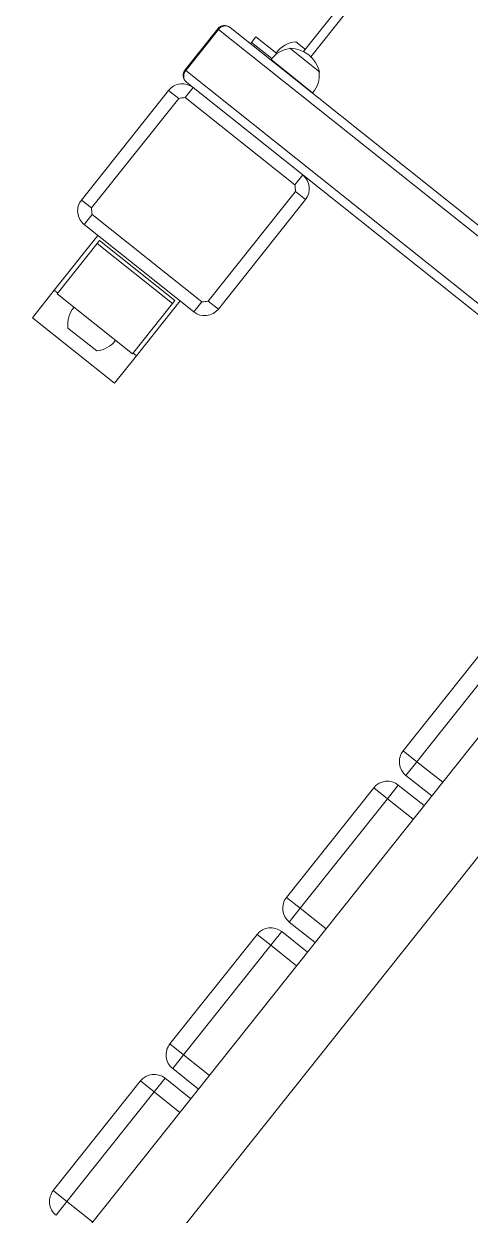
# Model space of a CAD drawing. Header units: millimetres. Extents: x -229914 to 856942, y -268655 to 87212.
# Drawn here: x -135724 to -135469, y 19788 to 20468 of the extents above; entities that cross this region are included whole.
import ezdxf

# ---------------------------------------------------------------- set-up
doc = ezdxf.new("R2010")
doc.units = ezdxf.units.MM

# ---------------------------------------------------------------- blocks, each defined once
blk = doc.blocks.new('Т912NEW')
at = {"color": 7, "linetype": 'Continuous', "lineweight": 15}
for p, q in [((3517.53, 702.51), (3517.53, 1391.17)), ((3517.53, 704.17), (3510.5, 704.17)), ((3510.25, 699.17), (3510.26, 698.93)), ((3531.75, 699.17), (3510.25, 699.17)), ((3531.74, 698.93), (3531.75, 699.17)), ((3476, 687.17), (3788.14, 687.17)), ((3491, 692.17), (3491, 688.17)), ((3491, 692.17), (3506.33, 692.17)), ((3491, 688.17), (3505.79, 688.17)), ((3491, 687.17), (3491, 688.17)), ((3506.38, 692.37), (3505.81, 692.37)), ((3536.18, 687.37), (3505.81, 687.37)), ((3505.83, 692.37), (3505.83, 692.17)), ((3505.83, 687.37), (3505.83, 687.17)), ((3536.17, 687.17), (3536.17, 687.37)), ((3471, 652.17), (3471, 682.17)), ((3471.63, 682.17), (3471, 682.17)), ((3471.63, 682.17), (3471.63, 652.17)), ((3471.63, 652.17), (3471, 652.17)), ((3481, 647.17), (3476, 647.17)), ((3481, 647.17), (3481, 639.84)), ((3481, 647.17), (3561, 647.17)), ((3561, 639.84), (3561, 647.17)), ((3791.78, 647.17), (3561, 647.17)), ((3561, 639.84), (3481, 639.84)), ((3478.32, 637.17), (3471, 637.17)), ((3471, 557.17), (3471, 637.17)), ((3478.32, 637.17), (3478.32, 557.17)), ((3563.68, 557.17), (3563.68, 637.17)), ((3571, 637.17), (3563.68, 637.17)), ((3571, 637.17), (3571, 557.17)), ((3471, 557.17), (3478.32, 557.17)), ((3481, 554.49), (3561, 554.49)), ((3481, 554.49), (3481, 547.17)), ((3561, 547.17), (3561, 554.49)), ((3563.68, 557.17), (3571, 557.17)), ((3561, 547.17), (3481, 547.17)), ((3491, 507.17), (3491, 547.17)), ((3493.5, 545.55), (3493.5, 543.43)), ((3493.5, 545.55), (3548.5, 545.55)), ((3548.5, 545.55), (3548.5, 543.43)), ((3551, 507.17), (3551, 547.17)), ((3493.5, 543.43), (3548.5, 543.43)), ((3493.5, 506.66), (3493.5, 543.43)), ((3548.5, 543.43), (3548.5, 506.66)), ((3839.6, 530.17), (3839.6, -1000.83)), ((3881.9, -1000.83), (3881.9, 518.17)), ((3491, 507.17), (3493.5, 507.17)), ((3491, 487.17), (3491, 507.17)), ((3548.5, 506.66), (3493.5, 506.66)), ((3548.5, 507.17), (3551, 507.17)), ((3551, 507.17), (3551, 487.17)), ((3810.75, 425.67), (3810.75, 505.67)), ((3820.75, 505.67), (3820.75, 425.67)), ((3510.5, 495.17), (3531.5, 495.17)), ((3551, 487.17), (3491, 487.17)), ((3810.75, 425.67), (3820.75, 425.67)), ((3820.75, 415.67), (3820.75, 425.67)), ((3839.6, 415.67), (3820.75, 415.67)), ((3820.75, 398.67), (3820.75, 408.67)), ((3820.75, 408.67), (3839.6, 408.67)), ((3820.75, 398.67), (3810.75, 398.67)), ((3810.75, 318.67), (3810.75, 398.67)), ((3820.75, 398.67), (3820.75, 318.67)), ((3810.75, 318.67), (3820.75, 318.67)), ((3820.75, 308.67), (3820.75, 318.67)), ((3839.6, 308.67), (3820.75, 308.67)), ((3820.75, 291.67), (3820.75, 301.67)), ((3820.75, 301.67), (3839.6, 301.67)), ((3820.75, 291.67), (3810.75, 291.67)), ((3810.75, 211.67), (3810.75, 291.67)), ((3820.75, 291.67), (3820.75, 211.67)), ((3810.75, 211.67), (3820.75, 211.67)), ((3820.75, 201.67), (3820.75, 211.67)), ((3839.6, 201.67), (3820.75, 201.67)), ((3820.75, 184.67), (3820.75, 194.67)), ((3820.75, 194.67), (3839.6, 194.67)), ((3810.75, 104.67), (3810.75, 184.67)), ((3820.75, 184.67), (3810.75, 184.67)), ((3820.75, 184.67), (3820.75, 104.67)), ((3810.75, 104.67), (3820.75, 104.67)), ((3820.75, 94.67), (3820.75, 104.67))]:
    blk.add_line(p, q, dxfattribs=at)
at = {"color": 8, "linetype": 'Continuous', "lineweight": 15}
for p, q in [((3522.53, 1391.17), (3522.53, 702.79)), ((3788.57, 682.17), (3471.63, 682.17)), ((3471.63, 652.17), (3791.3, 652.17)), ((3820.75, 425.67), (3839.6, 425.67)), ((3839.6, 398.67), (3820.75, 398.67)), ((3820.75, 318.67), (3839.6, 318.67)), ((3839.6, 291.67), (3820.75, 291.67)), ((3820.75, 211.67), (3839.6, 211.67)), ((3839.6, 184.67), (3820.75, 184.67)), ((3820.75, 104.67), (3839.6, 104.67))]:
    blk.add_line(p, q, dxfattribs=at)
at = {"color": 7, "linetype": 'Continuous', "lineweight": 15}
for centre, radius, start, end in [((3521, 693.17), 15.21, 133.67358, 183.0153), ((3521, 685.36), 17.5, 52.09996, 127.90004), ((3521, 688.17), 15.21, 134.95579, 183.0153), ((3521, 688.17), 15.21, 356.9847, 45.04421), ((3476, 682.17), 5, 90, 180), ((3476.34, 682.46), 4.72, 94.11946, 183.59888), ((3476, 652.17), 5, 180, 270), ((3481, 637.17), 10, 90, 180), ((3476.34, 651.87), 4.72, 176.40294, 265.876), ((3561, 637.17), 10, 0, 90), ((3515.96, 602.21), 51.37, 132.88919, 137.11209), ((3526.03, 602.2), 51.38, 42.88904, 47.11096), ((3481, 557.17), 10, 180, 270), ((3515.96, 592.12), 51.37, 222.88791, 227.11081), ((3526.03, 592.13), 51.38, 312.88904, 317.11096), ((3561, 557.17), 10, 270, 0), ((3521, 506.17), 15.21, 178.13895, 226.32642), ((3521, 506.17), 15.21, 313.67358, 1.86105), ((3820.75, 425.67), 10, 180, 270), ((3820.75, 398.67), 10, 90, 180), ((3820.75, 318.67), 10, 180, 270), ((3820.75, 291.67), 10, 90, 180), ((3820.75, 211.67), 10, 180, 270), ((3820.75, 184.67), 10, 90, 180), ((3820.75, 104.67), 10, 180, 270)]:
    blk.add_arc(centre, radius, start, end, dxfattribs=at)

msp = doc.modelspace()

# ---------------------------------------------------------------- block references
at = {"rotation": 321.4676820499667}
msp.add_blockref('Т912NEW', (-138753.82306, 22094.20638), dxfattribs=at)

doc.saveas('drawing.dxf')
